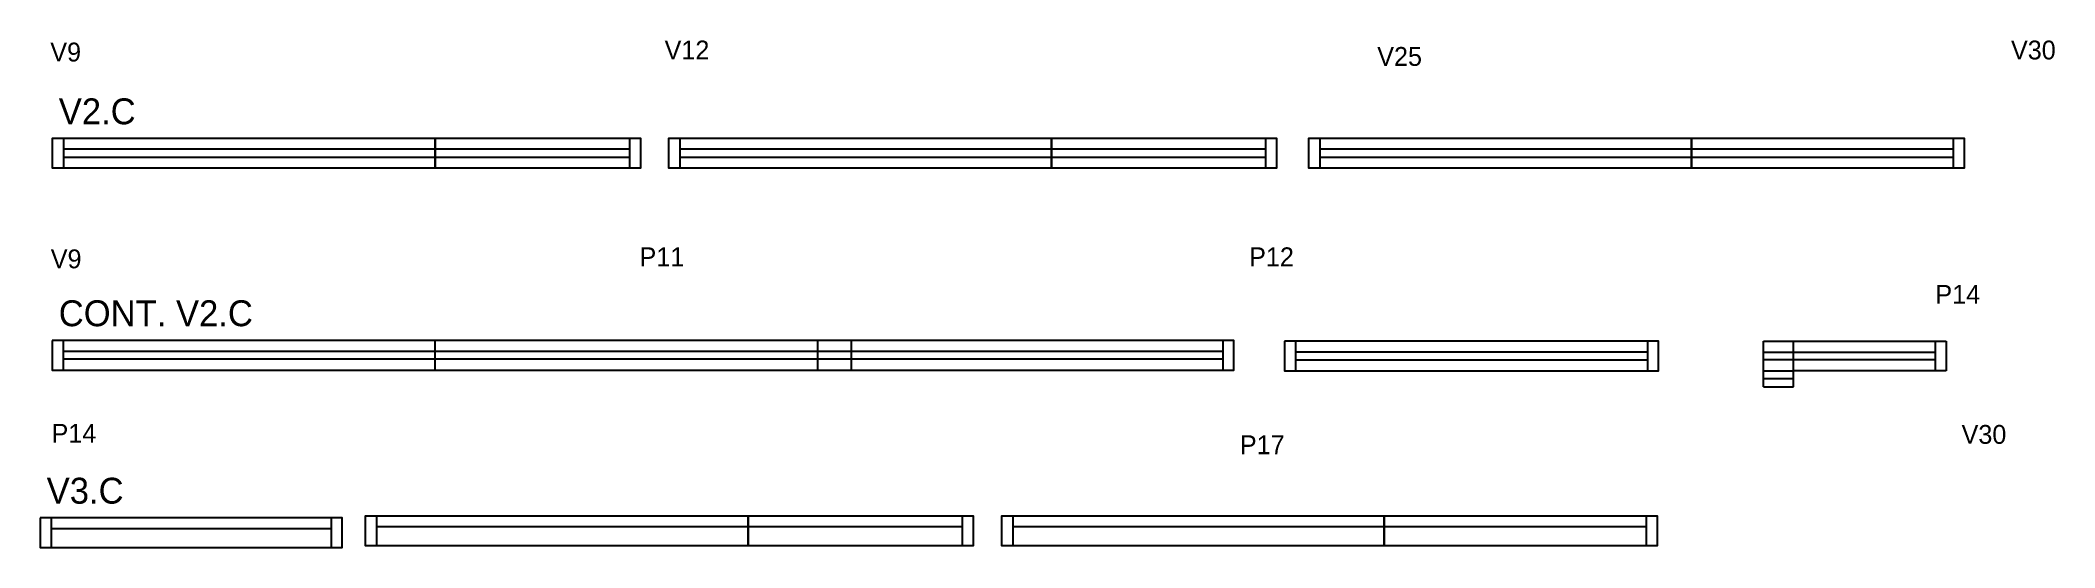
# Model space of a CAD drawing. Header units: metres. Extents: x 3419 to 4703, y 755 to 1078.
import ezdxf

# ---------------------------------------------------------------- set-up
doc = ezdxf.new("R2010")
doc.units = ezdxf.units.M
for name, color, linetype in [('5', 7, 'Continuous'), ('NOMENCLATURA', 7, 'Continuous'), ('Painéis', 7, 'Continuous'), ('SARR_2.2x7', 7, 'Continuous'), ('SARR_EDITAR', 7, 'Continuous')]:
    doc.layers.add(name, color=color, linetype=linetype)

msp = doc.modelspace()

# ---------------------------------------------------------------- linework, layer by layer
at = {"layer": 'Painéis', "color": 7, "lineweight": 25}
for p, q in [((3670.3, 887.4), (3670.3, 868.4)), ((3914.3, 887.4), (3914.3, 868.4)), ((3935.8, 887.4), (3935.8, 868.4)), ((4517.7, 857.9), (4517.7, 886.9)), ((4517.7, 886.9), (4634.2, 886.9)), ((4536.7, 867.9), (4536.7, 886.9)), ((4634.2, 886.9), (4634.2, 867.9)), ((4634.2, 867.9), (4536.7, 867.9)), ((4536.7, 857.9), (4536.7, 867.9)), ((4517.7, 857.9), (4536.7, 857.9))]:
    msp.add_line(p, q, dxfattribs=at)
for points in [[(3670.4, 997.1), (3426.4, 997.1), (3426.4, 1016.1), (3670.4, 1016.1)], [(3670.4, 1016.1), (3801.4, 1016.1), (3801.4, 997.1), (3670.4, 997.1)], [(4063.6, 997.1), (3819.6, 997.1), (3819.6, 1016.1), (4063.6, 1016.1)], [(4063.6, 1016.1), (4207.1, 1016.1), (4207.1, 997.1), (4063.6, 997.1)], [(4471.7, 997.1), (4227.7, 997.1), (4227.7, 1016.1), (4471.7, 1016.1)], [(4471.7, 1016.1), (4645.7, 1016.1), (4645.7, 997.1), (4471.7, 997.1)], [(3870.1, 756.6), (3626.1, 756.6), (3626.1, 775.6), (3870.1, 775.6)], [(3870.1, 775.6), (4013.6, 775.6), (4013.6, 756.6), (3870.1, 756.6)], [(4275.8, 756.6), (4031.8, 756.6), (4031.8, 775.6), (4275.8, 775.6)], [(4275.8, 775.6), (4449.8, 775.6), (4449.8, 756.6), (4275.8, 756.6)]]:
    msp.add_lwpolyline(points, close=True, dxfattribs=at)
for points in [[(3426.3, 887.4), (3426.3, 868.4), (4179.8, 868.4), (4179.8, 887.4), (3426.3, 887.4)], [(4212.1, 886.9), (4212.1, 867.9), (4450.6, 867.9), (4450.6, 886.9), (4212.1, 886.9)], [(3418.6, 774.4), (3418.6, 755.4), (3611.1, 755.4), (3611.1, 774.4), (3418.6, 774.4)]]:
    msp.add_lwpolyline(points, dxfattribs=at)
at = {"layer": 'SARR_2.2x7', "color": 7, "lineweight": 25}
for p, q in [((3433.4, 1016.1), (3433.4, 997.1)), ((3794.4, 1016.1), (3794.4, 997.1)), ((3826.6, 1016.1), (3826.6, 997.1)), ((4200.1, 1016.1), (4200.1, 997.1)), ((4234.7, 1016.1), (4234.7, 997.1)), ((4638.7, 1016.1), (4638.7, 997.1)), ((3670.4, 1009.1), (3433.4, 1009.1)), ((3433.4, 1004.1), (3670.4, 1004.1)), ((3794.4, 1009.1), (3670.4, 1009.1)), ((3670.4, 1004.1), (3794.4, 1004.1)), ((4063.6, 1009.1), (3826.6, 1009.1)), ((3826.6, 1004.1), (4063.6, 1004.1)), ((4200.1, 1009.1), (4063.6, 1009.1)), ((4063.6, 1004.1), (4200.1, 1004.1)), ((4471.7, 1009.1), (4234.7, 1009.1)), ((4234.7, 1004.1), (4471.7, 1004.1)), ((4638.7, 1009.1), (4471.7, 1009.1)), ((4471.7, 1004.1), (4638.7, 1004.1)), ((3433.3, 887.4), (3433.3, 868.4)), ((4172.8, 887.4), (4172.8, 868.4)), ((4219.1, 886.9), (4219.1, 867.9)), ((4443.6, 886.9), (4443.6, 867.9)), ((4627.2, 886.9), (4627.2, 867.9)), ((3670.3, 880.4), (3433.3, 880.4)), ((3670.3, 875.4), (3433.3, 875.4)), ((3914.3, 880.4), (3670.3, 880.4)), ((3914.3, 875.4), (3670.3, 875.4)), ((4172.8, 880.4), (3914.3, 880.4)), ((4172.8, 875.4), (3914.3, 875.4)), ((4443.6, 879.9), (4219.1, 879.9)), ((4219.1, 874.9), (4443.6, 874.9)), ((4517.7, 879.9), (4627.2, 879.9)), ((4627.2, 874.9), (4517.7, 874.9)), ((3425.6, 774.4), (3425.6, 755.4)), ((3604.1, 774.4), (3604.1, 755.4)), ((3633.1, 775.6), (3633.1, 756.6)), ((4006.6, 775.6), (4006.6, 756.6)), ((4038.8, 775.6), (4038.8, 756.6)), ((4442.8, 775.6), (4442.8, 756.6)), ((3604.1, 767.4), (3425.6, 767.4)), ((3870.1, 768.6), (3633.1, 768.6)), ((4006.6, 768.6), (3870.1, 768.6)), ((4275.8, 768.6), (4038.8, 768.6)), ((4442.8, 768.6), (4275.8, 768.6))]:
    msp.add_line(p, q, dxfattribs=at)
at = {"layer": 'SARR_EDITAR', "color": 7, "lineweight": 25}
for p, q in [((4517.7, 867.9), (4536.7, 867.9)), ((4536.7, 862.9), (4517.7, 862.9))]:
    msp.add_line(p, q, dxfattribs=at)

# ---------------------------------------------------------------- texts
at = {"layer": '5', "color": 7, "lineweight": 25}
for s, p in [('V9', (3425, 1065)), ('V12', (3816.8, 1066.3)), ('V25', (4271.3, 1062.2)), ('V30', (4675.5, 1066.3)), ('V9', (3425.3, 933.3)), ('P11', (3800.8, 934.6)), ('P12', (4189.6, 934.6)), ('P14', (4627.3, 910.7)), ('P14', (3425.8, 822.2)), ('P17', (4183.7, 814.9)), ('V30', (4644, 821.5))]:
    msp.add_text(s, height=12, dxfattribs=at).set_placement(p)
at = {"layer": 'NOMENCLATURA', "color": 7, "lineweight": 25}
for s, p in [('V2.C', (3430.4, 1025)), ('CONT. V2.C', (3430.4, 896.4)), ('V3.C', (3422.7, 783.4))]:
    msp.add_text(s, height=16.5, dxfattribs=at).set_placement(p)

doc.saveas('drawing.dxf')
